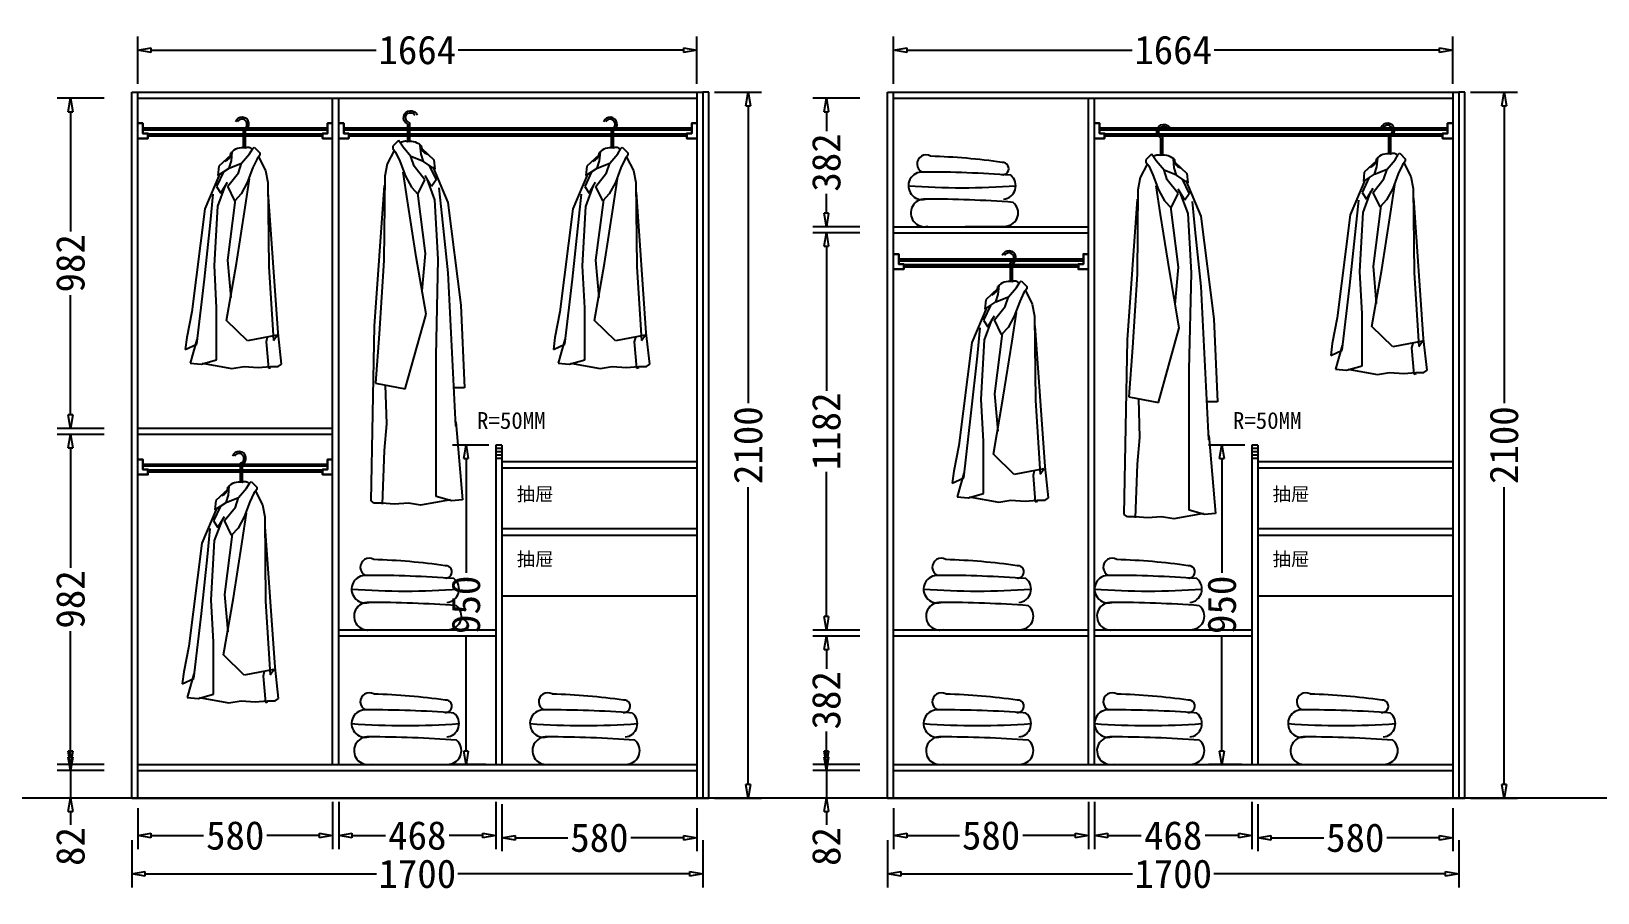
# Model space of a CAD drawing. Header units: millimetres. Extents: x 304407 to 361076, y -1262425 to -1203358.
# Drawn here: x 318422 to 323084, y -1212568 to -1210005 of the extents above; entities that cross this region are included whole.
import ezdxf

# ---------------------------------------------------------------- set-up
doc = ezdxf.new("R2010")
doc.units = ezdxf.units.MM
doc.header["$LTSCALE"] = 20
doc.layers.get('Defpoints').update_dxf_attribs({"color": 250})
for name, color, linetype in [('8', 8, 'Continuous'), ('LAYER10', 11, 'Continuous'), ('LAYER8', 11, 'Continuous'), ('图层3', 4, 'Continuous'), ('墙体', 40, 'Continuous')]:
    doc.layers.add(name, color=color, linetype=linetype)
doc.styles.get("Standard").update_dxf_attribs({"font": 'SimSun.ttf', "height": 85})
doc.styles.add('text', font='SimSun.ttf', dxfattribs={"height": 85})
doc.dimstyles.new('周文晶', dxfattribs={"dimtxt": 70, "dimasz": 40, "dimexe": 40, "dimexo": 30, "dimgap": 10, "dimtad": 0, "dimdec": 0, "dimtxsty": 'Standard', "dimblk": 'CLOSEDBLANK', "dimcen": 200, "dimclrd": 256, "dimclre": 256, "dimadec": 0, "dimazin": 0, "dimtfac": 1, "dimtdec": 0, "dimtmove": 0, "dimatfit": 3, "dimldrblk": 'CLOSEDBLANK', "dimfxl": 100, "dimfxlon": 1, "dimarcsym": 0})

# ---------------------------------------------------------------- blocks, each defined once
blk = doc.blocks.new('_ClosedBlank')
at = {"color": 0, "linetype": 'ByBlock', "lineweight": -2}
for p, q in [((-1, 0.17), (0, 0)), ((-1, 0.17), (-1, -0.17)), ((0, 0), (-1, -0.17))]:
    blk.add_line(p, q, dxfattribs=at)
blk = doc.blocks.new('*D222')
at = {"lineweight": -2, "transparency": 16777216}
for p, q in [((319319.2, -1212298), (319319.2, -1212438)), ((318739.2, -1212316.5), (318739.2, -1212438)), ((318779.2, -1212398), (318935.1, -1212398)), ((319279.2, -1212398), (319123.2, -1212398))]:
    blk.add_line(p, q, dxfattribs=at)
at = {"layer": 'Defpoints', "color": 0, "transparency": 16777216}
for p in [(319319.2, -1212186.5), (318739.2, -1212286.5), (319319.2, -1212398)]:
    blk.add_point(p, dxfattribs=at)
at = {"lineweight": -2, "transparency": 16777216, "xscale": 40, "yscale": 40, "zscale": 40, "rotation": 180}
blk.add_blockref('_ClosedBlank', (318739.2, -1212398), dxfattribs=at)
at = {"lineweight": -2, "transparency": 16777216, "xscale": 40, "yscale": 40, "zscale": 40}
blk.add_blockref('_ClosedBlank', (319319.2, -1212398), dxfattribs=at)
at = {"color": 0, "transparency": 16777216, "insert": (319029.2, -1212398), "char_height": 85, "attachment_point": 5}
blk.add_mtext('580', dxfattribs=at)
blk = doc.blocks.new('*D223')
at = {"lineweight": -2, "transparency": 16777216}
for p, q in [((319337.2, -1212298), (319337.2, -1212438)), ((319805.2, -1212298), (319805.2, -1212438)), ((319377.2, -1212398), (319476.2, -1212398)), ((319765.2, -1212398), (319666.2, -1212398))]:
    blk.add_line(p, q, dxfattribs=at)
at = {"layer": 'Defpoints', "color": 0, "transparency": 16777216}
for p in [(319337.2, -1210204.5), (319805.2, -1212186.5), (319805.2, -1212398)]:
    blk.add_point(p, dxfattribs=at)
at = {"lineweight": -2, "transparency": 16777216, "xscale": 40, "yscale": 40, "zscale": 40, "rotation": 180}
blk.add_blockref('_ClosedBlank', (319337.2, -1212398), dxfattribs=at)
at = {"lineweight": -2, "transparency": 16777216, "xscale": 40, "yscale": 40, "zscale": 40}
blk.add_blockref('_ClosedBlank', (319805.2, -1212398), dxfattribs=at)
at = {"color": 0, "transparency": 16777216, "insert": (319571.2, -1212398), "char_height": 85, "attachment_point": 5}
blk.add_mtext('468', dxfattribs=at)
blk = doc.blocks.new('*D224')
at = {"lineweight": -2, "transparency": 16777216}
for p, q in [((318739.2, -1210161.1), (318739.2, -1210021.1)), ((320403.2, -1210161.1), (320403.2, -1210021.1)), ((318779.2, -1210061.1), (319449.2, -1210061.1)), ((320363.2, -1210061.1), (319693.1, -1210061.1))]:
    blk.add_line(p, q, dxfattribs=at)
at = {"layer": 'Defpoints', "color": 0, "transparency": 16777216}
for p in [(320403.2, -1210061.1), (318739.2, -1210204.5), (320403.2, -1210204.5)]:
    blk.add_point(p, dxfattribs=at)
at = {"lineweight": -2, "transparency": 16777216, "xscale": 40, "yscale": 40, "zscale": 40, "rotation": 180}
blk.add_blockref('_ClosedBlank', (318739.2, -1210061.1), dxfattribs=at)
at = {"lineweight": -2, "transparency": 16777216, "xscale": 40, "yscale": 40, "zscale": 40}
blk.add_blockref('_ClosedBlank', (320403.2, -1210061.1), dxfattribs=at)
at = {"color": 0, "transparency": 16777216, "insert": (319571.2, -1210061.1), "char_height": 85, "attachment_point": 5}
blk.add_mtext('1664', dxfattribs=at)
blk = doc.blocks.new('*D225')
at = {"lineweight": -2, "transparency": 16777216}
for p, q in [((318721.2, -1212412.1), (318721.2, -1212552.1)), ((320421.2, -1212412.1), (320421.2, -1212552.1)), ((318761.2, -1212512.1), (319450.2, -1212512.1)), ((320381.2, -1212512.1), (319692.1, -1212512.1))]:
    blk.add_line(p, q, dxfattribs=at)
at = {"layer": 'Defpoints', "color": 0, "transparency": 16777216}
for p in [(318721.2, -1212286.5), (320421.2, -1212286.5), (320421.2, -1212512.1)]:
    blk.add_point(p, dxfattribs=at)
at = {"lineweight": -2, "transparency": 16777216, "xscale": 40, "yscale": 40, "zscale": 40, "rotation": 180}
blk.add_blockref('_ClosedBlank', (318721.2, -1212512.1), dxfattribs=at)
at = {"lineweight": -2, "transparency": 16777216, "xscale": 40, "yscale": 40, "zscale": 40}
blk.add_blockref('_ClosedBlank', (320421.2, -1212512.1), dxfattribs=at)
at = {"color": 0, "transparency": 16777216, "insert": (319571.2, -1212512.1), "char_height": 85, "attachment_point": 5}
blk.add_mtext('1700', dxfattribs=at)
blk = doc.blocks.new('*D226')
at = {"lineweight": -2, "transparency": 16777216}
for p, q in [((318538.9, -1212164.5), (318538.9, -1212124.5)), ((318638.9, -1212204.5), (318498.9, -1212204.5)), ((318538.9, -1212204.5), (318538.9, -1212286.5)), ((318638.9, -1212286.5), (318498.9, -1212286.5)), ((318538.9, -1212326.5), (318538.9, -1212366.5))]:
    blk.add_line(p, q, dxfattribs=at)
at = {"layer": 'Defpoints', "color": 0, "transparency": 16777216}
for p in [(318538.9, -1212204.5), (318739.2, -1212204.5), (318721.2, -1212286.5)]:
    blk.add_point(p, dxfattribs=at)
at = {"lineweight": -2, "transparency": 16777216, "xscale": 40, "yscale": 40, "zscale": 40}
for p, rotation in [((318538.9, -1212204.5), 270), ((318538.9, -1212286.5), 90)]:
    blk.add_blockref('_ClosedBlank', p, dxfattribs=dict(at, rotation=rotation))
at = {"color": 0, "transparency": 16777216, "insert": (318538.9, -1212430.5), "char_height": 85, "attachment_point": 5, "rotation": 90}
blk.add_mtext('82', dxfattribs=at)
blk = doc.blocks.new('*D227')
at = {"lineweight": -2, "transparency": 16777216}
for p, q in [((318638.9, -1211204.5), (318498.9, -1211204.5)), ((318538.9, -1211244.5), (318538.9, -1211601.2)), ((318538.9, -1212146.5), (318538.9, -1211789.8)), ((318638.9, -1212186.5), (318498.9, -1212186.5))]:
    blk.add_line(p, q, dxfattribs=at)
at = {"layer": 'Defpoints', "color": 0, "transparency": 16777216}
for p in [(318538.9, -1211204.5), (318739.2, -1211204.5), (318739.2, -1212186.5)]:
    blk.add_point(p, dxfattribs=at)
at = {"lineweight": -2, "transparency": 16777216, "xscale": 40, "yscale": 40, "zscale": 40}
for p, rotation in [((318538.9, -1211204.5), 90), ((318538.9, -1212186.5), 270)]:
    blk.add_blockref('_ClosedBlank', p, dxfattribs=dict(at, rotation=rotation))
at = {"color": 0, "transparency": 16777216, "insert": (318538.9, -1211695.5), "char_height": 85, "attachment_point": 5, "rotation": 90}
blk.add_mtext('982', dxfattribs=at)
blk = doc.blocks.new('*D228')
at = {"lineweight": -2, "transparency": 16777216}
for p, q in [((318638.9, -1210204.5), (318498.9, -1210204.5)), ((318538.9, -1210244.5), (318538.9, -1210601.2)), ((318538.9, -1211146.5), (318538.9, -1210789.8)), ((318638.9, -1211186.5), (318498.9, -1211186.5))]:
    blk.add_line(p, q, dxfattribs=at)
at = {"layer": 'Defpoints', "color": 0, "transparency": 16777216}
for p in [(318538.9, -1210204.5), (318739.2, -1210204.5), (318739.2, -1211186.5)]:
    blk.add_point(p, dxfattribs=at)
at = {"lineweight": -2, "transparency": 16777216, "xscale": 40, "yscale": 40, "zscale": 40}
for p, rotation in [((318538.9, -1210204.5), 90), ((318538.9, -1211186.5), 270)]:
    blk.add_blockref('_ClosedBlank', p, dxfattribs=dict(at, rotation=rotation))
at = {"color": 0, "transparency": 16777216, "insert": (318538.9, -1210695.5), "char_height": 85, "attachment_point": 5, "rotation": 90}
blk.add_mtext('982', dxfattribs=at)
blk = doc.blocks.new('*D229')
at = {"lineweight": -2, "transparency": 16777216}
for p, q in [((320456, -1210186.5), (320596, -1210186.5)), ((320556, -1210226.5), (320556, -1211111.7)), ((320556, -1212246.5), (320556, -1211361.2)), ((320456, -1212286.5), (320596, -1212286.5))]:
    blk.add_line(p, q, dxfattribs=at)
at = {"layer": 'Defpoints', "color": 0, "transparency": 16777216}
for p in [(320421.2, -1210186.5), (320556, -1210186.5), (320421.2, -1212286.5)]:
    blk.add_point(p, dxfattribs=at)
at = {"lineweight": -2, "transparency": 16777216, "xscale": 40, "yscale": 40, "zscale": 40}
for p, rotation in [((320556, -1210186.5), 90), ((320556, -1212286.5), 270)]:
    blk.add_blockref('_ClosedBlank', p, dxfattribs=dict(at, rotation=rotation))
at = {"color": 0, "transparency": 16777216, "insert": (320556, -1211236.5), "char_height": 85, "attachment_point": 5, "rotation": 90}
blk.add_mtext('2100', dxfattribs=at)
blk = doc.blocks.new('*D230')
at = {"lineweight": -2, "transparency": 16777216}
for p, q in [((319784.2, -1211236.5), (319676.2, -1211236.5)), ((319716.2, -1211276.5), (319716.2, -1211616.5)), ((319716.2, -1212146.5), (319716.2, -1211806.5)), ((319775.2, -1212186.5), (319676.2, -1212186.5))]:
    blk.add_line(p, q, dxfattribs=at)
at = {"layer": 'Defpoints', "color": 0, "transparency": 16777216}
for p in [(319814.2, -1211236.5), (319716.2, -1212186.5), (319805.2, -1212186.5)]:
    blk.add_point(p, dxfattribs=at)
at = {"lineweight": -2, "transparency": 16777216, "xscale": 40, "yscale": 40, "zscale": 40}
for p, rotation in [((319716.2, -1211236.5), 90), ((319716.2, -1212186.5), 270)]:
    blk.add_blockref('_ClosedBlank', p, dxfattribs=dict(at, rotation=rotation))
at = {"color": 0, "transparency": 16777216, "insert": (319716.2, -1211711.5), "char_height": 85, "attachment_point": 5, "rotation": 90}
blk.add_mtext('950', dxfattribs=at)
blk = doc.blocks.new('*D231')
at = {"lineweight": -2, "transparency": 16777216}
for p, q in [((319823.2, -1212304.7), (319823.2, -1212444.7)), ((320403.2, -1212316.5), (320403.2, -1212444.7)), ((319863.2, -1212404.7), (320019.1, -1212404.7)), ((320363.2, -1212404.7), (320207.2, -1212404.7))]:
    blk.add_line(p, q, dxfattribs=at)
at = {"layer": 'Defpoints', "color": 0, "transparency": 16777216}
for p in [(319823.2, -1212186.5), (320403.2, -1212286.5), (320403.2, -1212404.7)]:
    blk.add_point(p, dxfattribs=at)
at = {"lineweight": -2, "transparency": 16777216, "xscale": 40, "yscale": 40, "zscale": 40, "rotation": 180}
blk.add_blockref('_ClosedBlank', (319823.2, -1212404.7), dxfattribs=at)
at = {"lineweight": -2, "transparency": 16777216, "xscale": 40, "yscale": 40, "zscale": 40}
blk.add_blockref('_ClosedBlank', (320403.2, -1212404.7), dxfattribs=at)
at = {"color": 0, "transparency": 16777216, "insert": (320113.2, -1212404.7), "char_height": 85, "attachment_point": 5}
blk.add_mtext('580', dxfattribs=at)
blk = doc.blocks.new('*D232')
at = {"lineweight": -2, "transparency": 16777216}
for p, q in [((321568.9, -1212298), (321568.9, -1212438)), ((320988.9, -1212316.5), (320988.9, -1212438)), ((321028.9, -1212398), (321184.9, -1212398)), ((321528.9, -1212398), (321373, -1212398))]:
    blk.add_line(p, q, dxfattribs=at)
at = {"layer": 'Defpoints', "color": 0, "transparency": 16777216}
for p in [(321568.9, -1212186.5), (320988.9, -1212286.5), (321568.9, -1212398)]:
    blk.add_point(p, dxfattribs=at)
at = {"lineweight": -2, "transparency": 16777216, "xscale": 40, "yscale": 40, "zscale": 40, "rotation": 180}
blk.add_blockref('_ClosedBlank', (320988.9, -1212398), dxfattribs=at)
at = {"lineweight": -2, "transparency": 16777216, "xscale": 40, "yscale": 40, "zscale": 40}
blk.add_blockref('_ClosedBlank', (321568.9, -1212398), dxfattribs=at)
at = {"color": 0, "transparency": 16777216, "insert": (321278.9, -1212398), "char_height": 85, "attachment_point": 5}
blk.add_mtext('580', dxfattribs=at)
blk = doc.blocks.new('*D233')
at = {"lineweight": -2, "transparency": 16777216}
for p, q in [((321586.9, -1212298), (321586.9, -1212438)), ((322054.9, -1212298), (322054.9, -1212438)), ((321626.9, -1212398), (321725.9, -1212398)), ((322014.9, -1212398), (321915.9, -1212398))]:
    blk.add_line(p, q, dxfattribs=at)
at = {"layer": 'Defpoints', "color": 0, "transparency": 16777216}
for p in [(321586.9, -1210204.5), (322054.9, -1212186.5), (322054.9, -1212398)]:
    blk.add_point(p, dxfattribs=at)
at = {"lineweight": -2, "transparency": 16777216, "xscale": 40, "yscale": 40, "zscale": 40, "rotation": 180}
blk.add_blockref('_ClosedBlank', (321586.9, -1212398), dxfattribs=at)
at = {"lineweight": -2, "transparency": 16777216, "xscale": 40, "yscale": 40, "zscale": 40}
blk.add_blockref('_ClosedBlank', (322054.9, -1212398), dxfattribs=at)
at = {"color": 0, "transparency": 16777216, "insert": (321820.9, -1212398), "char_height": 85, "attachment_point": 5}
blk.add_mtext('468', dxfattribs=at)
blk = doc.blocks.new('*D234')
at = {"lineweight": -2, "transparency": 16777216}
for p, q in [((320988.9, -1210161.1), (320988.9, -1210021.1)), ((322652.9, -1210161.1), (322652.9, -1210021.1)), ((321028.9, -1210061.1), (321699, -1210061.1)), ((322612.9, -1210061.1), (321942.8, -1210061.1))]:
    blk.add_line(p, q, dxfattribs=at)
at = {"layer": 'Defpoints', "color": 0, "transparency": 16777216}
for p in [(322652.9, -1210061.1), (320988.9, -1210204.5), (322652.9, -1210204.5)]:
    blk.add_point(p, dxfattribs=at)
at = {"lineweight": -2, "transparency": 16777216, "xscale": 40, "yscale": 40, "zscale": 40, "rotation": 180}
blk.add_blockref('_ClosedBlank', (320988.9, -1210061.1), dxfattribs=at)
at = {"lineweight": -2, "transparency": 16777216, "xscale": 40, "yscale": 40, "zscale": 40}
blk.add_blockref('_ClosedBlank', (322652.9, -1210061.1), dxfattribs=at)
at = {"color": 0, "transparency": 16777216, "insert": (321820.9, -1210061.1), "char_height": 85, "attachment_point": 5}
blk.add_mtext('1664', dxfattribs=at)
blk = doc.blocks.new('*D235')
at = {"lineweight": -2, "transparency": 16777216}
for p, q in [((320970.9, -1212412.1), (320970.9, -1212552.1)), ((322670.9, -1212412.1), (322670.9, -1212552.1)), ((321010.9, -1212512.1), (321700, -1212512.1)), ((322630.9, -1212512.1), (321941.9, -1212512.1))]:
    blk.add_line(p, q, dxfattribs=at)
at = {"layer": 'Defpoints', "color": 0, "transparency": 16777216}
for p in [(320970.9, -1212286.5), (322670.9, -1212286.5), (322670.9, -1212512.1)]:
    blk.add_point(p, dxfattribs=at)
at = {"lineweight": -2, "transparency": 16777216, "xscale": 40, "yscale": 40, "zscale": 40, "rotation": 180}
blk.add_blockref('_ClosedBlank', (320970.9, -1212512.1), dxfattribs=at)
at = {"lineweight": -2, "transparency": 16777216, "xscale": 40, "yscale": 40, "zscale": 40}
blk.add_blockref('_ClosedBlank', (322670.9, -1212512.1), dxfattribs=at)
at = {"color": 0, "transparency": 16777216, "insert": (321820.9, -1212512.1), "char_height": 85, "attachment_point": 5}
blk.add_mtext('1700', dxfattribs=at)
blk = doc.blocks.new('*D236')
at = {"lineweight": -2, "transparency": 16777216}
for p, q in [((320788.7, -1212164.5), (320788.7, -1212124.5)), ((320888.7, -1212204.5), (320748.7, -1212204.5)), ((320788.7, -1212204.5), (320788.7, -1212286.5)), ((320888.7, -1212286.5), (320748.7, -1212286.5)), ((320788.7, -1212326.5), (320788.7, -1212366.5))]:
    blk.add_line(p, q, dxfattribs=at)
at = {"layer": 'Defpoints', "color": 0, "transparency": 16777216}
for p in [(320788.7, -1212204.5), (320988.9, -1212204.5), (320970.9, -1212286.5)]:
    blk.add_point(p, dxfattribs=at)
at = {"lineweight": -2, "transparency": 16777216, "xscale": 40, "yscale": 40, "zscale": 40}
for p, rotation in [((320788.7, -1212204.5), 270), ((320788.7, -1212286.5), 90)]:
    blk.add_blockref('_ClosedBlank', p, dxfattribs=dict(at, rotation=rotation))
at = {"color": 0, "transparency": 16777216, "insert": (320788.7, -1212430.5), "char_height": 85, "attachment_point": 5, "rotation": 90}
blk.add_mtext('82', dxfattribs=at)
blk = doc.blocks.new('*D237')
at = {"lineweight": -2, "transparency": 16777216}
for p, q in [((320888.7, -1210604.5), (320748.7, -1210604.5)), ((320788.7, -1210644.5), (320788.7, -1211075.2)), ((320788.7, -1211746.5), (320788.7, -1211315.7)), ((320888.7, -1211786.5), (320748.7, -1211786.5))]:
    blk.add_line(p, q, dxfattribs=at)
at = {"layer": 'Defpoints', "color": 0, "transparency": 16777216}
for p in [(320788.7, -1210604.5), (320988.9, -1210604.5), (320988.9, -1211786.5)]:
    blk.add_point(p, dxfattribs=at)
at = {"lineweight": -2, "transparency": 16777216, "xscale": 40, "yscale": 40, "zscale": 40}
for p, rotation in [((320788.7, -1210604.5), 90), ((320788.7, -1211786.5), 270)]:
    blk.add_blockref('_ClosedBlank', p, dxfattribs=dict(at, rotation=rotation))
at = {"color": 0, "transparency": 16777216, "insert": (320788.7, -1211195.5), "char_height": 85, "attachment_point": 5, "rotation": 90}
blk.add_mtext('1182', dxfattribs=at)
blk = doc.blocks.new('*D238')
at = {"lineweight": -2, "transparency": 16777216}
for p, q in [((320888.7, -1210204.5), (320748.7, -1210204.5)), ((320788.7, -1210244.5), (320788.7, -1210302.1)), ((320788.7, -1210546.5), (320788.7, -1210488.8)), ((320888.7, -1210586.5), (320748.7, -1210586.5))]:
    blk.add_line(p, q, dxfattribs=at)
at = {"layer": 'Defpoints', "color": 0, "transparency": 16777216}
for p in [(320788.7, -1210204.5), (320988.9, -1210204.5), (320988.9, -1210586.5)]:
    blk.add_point(p, dxfattribs=at)
at = {"lineweight": -2, "transparency": 16777216, "xscale": 40, "yscale": 40, "zscale": 40}
for p, rotation in [((320788.7, -1210204.5), 90), ((320788.7, -1210586.5), 270)]:
    blk.add_blockref('_ClosedBlank', p, dxfattribs=dict(at, rotation=rotation))
at = {"color": 0, "transparency": 16777216, "insert": (320788.7, -1210395.5), "char_height": 85, "attachment_point": 5, "rotation": 90}
blk.add_mtext('382', dxfattribs=at)
blk = doc.blocks.new('*D239')
at = {"lineweight": -2, "transparency": 16777216}
for p, q in [((322705.8, -1210186.5), (322845.8, -1210186.5)), ((322805.8, -1210226.5), (322805.8, -1211111.7)), ((322805.8, -1212246.5), (322805.8, -1211361.2)), ((322705.8, -1212286.5), (322845.8, -1212286.5))]:
    blk.add_line(p, q, dxfattribs=at)
at = {"layer": 'Defpoints', "color": 0, "transparency": 16777216}
for p in [(322670.9, -1210186.5), (322805.8, -1210186.5), (322670.9, -1212286.5)]:
    blk.add_point(p, dxfattribs=at)
at = {"lineweight": -2, "transparency": 16777216, "xscale": 40, "yscale": 40, "zscale": 40}
for p, rotation in [((322805.8, -1210186.5), 90), ((322805.8, -1212286.5), 270)]:
    blk.add_blockref('_ClosedBlank', p, dxfattribs=dict(at, rotation=rotation))
at = {"color": 0, "transparency": 16777216, "insert": (322805.8, -1211236.5), "char_height": 85, "attachment_point": 5, "rotation": 90}
blk.add_mtext('2100', dxfattribs=at)
blk = doc.blocks.new('*D240')
at = {"lineweight": -2, "transparency": 16777216}
for p, q in [((322033.9, -1211236.5), (321925.9, -1211236.5)), ((321965.9, -1211276.5), (321965.9, -1211616.5)), ((321965.9, -1212146.5), (321965.9, -1211806.5)), ((322024.9, -1212186.5), (321925.9, -1212186.5))]:
    blk.add_line(p, q, dxfattribs=at)
at = {"layer": 'Defpoints', "color": 0, "transparency": 16777216}
for p in [(322063.9, -1211236.5), (321965.9, -1212186.5), (322054.9, -1212186.5)]:
    blk.add_point(p, dxfattribs=at)
at = {"lineweight": -2, "transparency": 16777216, "xscale": 40, "yscale": 40, "zscale": 40}
for p, rotation in [((321965.9, -1211236.5), 90), ((321965.9, -1212186.5), 270)]:
    blk.add_blockref('_ClosedBlank', p, dxfattribs=dict(at, rotation=rotation))
at = {"color": 0, "transparency": 16777216, "insert": (321965.9, -1211711.5), "char_height": 85, "attachment_point": 5, "rotation": 90}
blk.add_mtext('950', dxfattribs=at)
blk = doc.blocks.new('*D241')
at = {"lineweight": -2, "transparency": 16777216}
for p, q in [((322072.9, -1212304.7), (322072.9, -1212444.7)), ((322652.9, -1212316.5), (322652.9, -1212444.7)), ((322112.9, -1212404.7), (322268.9, -1212404.7)), ((322612.9, -1212404.7), (322457, -1212404.7))]:
    blk.add_line(p, q, dxfattribs=at)
at = {"layer": 'Defpoints', "color": 0, "transparency": 16777216}
for p in [(322072.9, -1212186.5), (322652.9, -1212286.5), (322652.9, -1212404.7)]:
    blk.add_point(p, dxfattribs=at)
at = {"lineweight": -2, "transparency": 16777216, "xscale": 40, "yscale": 40, "zscale": 40, "rotation": 180}
blk.add_blockref('_ClosedBlank', (322072.9, -1212404.7), dxfattribs=at)
at = {"lineweight": -2, "transparency": 16777216, "xscale": 40, "yscale": 40, "zscale": 40}
blk.add_blockref('_ClosedBlank', (322652.9, -1212404.7), dxfattribs=at)
at = {"color": 0, "transparency": 16777216, "insert": (322362.9, -1212404.7), "char_height": 85, "attachment_point": 5}
blk.add_mtext('580', dxfattribs=at)
blk = doc.blocks.new('*D242')
at = {"lineweight": -2, "transparency": 16777216}
for p, q in [((320888.7, -1211804.5), (320748.7, -1211804.5)), ((320788.7, -1211844.5), (320788.7, -1211902.1)), ((320788.7, -1212146.5), (320788.7, -1212088.8)), ((320888.7, -1212186.5), (320748.7, -1212186.5))]:
    blk.add_line(p, q, dxfattribs=at)
at = {"layer": 'Defpoints', "color": 0, "transparency": 16777216}
for p in [(320988.9, -1211804.5), (320788.7, -1212186.5), (320988.9, -1212186.5)]:
    blk.add_point(p, dxfattribs=at)
at = {"lineweight": -2, "transparency": 16777216, "xscale": 40, "yscale": 40, "zscale": 40}
for p, rotation in [((320788.7, -1211804.5), 90), ((320788.7, -1212186.5), 270)]:
    blk.add_blockref('_ClosedBlank', p, dxfattribs=dict(at, rotation=rotation))
at = {"color": 0, "transparency": 16777216, "insert": (320788.7, -1211995.5), "char_height": 85, "attachment_point": 5, "rotation": 90}
blk.add_mtext('382', dxfattribs=at)
blk = doc.blocks.new('A$C1C5764E0')
at = {"layer": '8'}
for p, q in [((172.3, 708.4), (172.3, 657.4)), ((178.3, 708.4), (178.3, 657.4)), ((191.5, 639.3), (201.2, 654.6)), ((201.2, 654.6), (205.3, 658.7)), ((205.3, 658.7), (222, 642.1)), ((135.3, 635.3), (99.9, 601.9)), ((130.4, 596.4), (137.4, 618.5)), ((130.4, 596.4), (167.9, 611.6)), ((137.4, 618.5), (140.1, 644.9)), ((158.2, 582.5), (167.9, 611.6)), ((167.9, 611.6), (191.5, 639.3)), ((213.6, 624.1), (201.2, 597.8)), ((222, 635.2), (213.6, 624.1)), ((217.8, 629.6), (238.6, 589.4)), ((222, 642.1), (222, 635.2)), ((103, 580.9), (58.4, 475.1)), ((113.7, 585.2), (93.2, 541.7)), ((99.9, 601.9), (97.1, 574.2)), ((97.1, 574.2), (130.4, 596.4)), ((126.3, 542.3), (158.2, 582.5)), ((178.3, 479.5), (191.3, 564.6)), ((201.2, 597.8), (184.5, 553.4)), ((238.6, 589.4), (245.5, 553.4)), ((75, 435), (83.4, 518.8)), ((93.2, 541.7), (106.3, 522.1)), ((96.5, 482.8), (119.4, 544.9)), ((106.3, 522.1), (125.9, 554.7)), ((147.1, 499.3), (126.3, 542.3)), ((166.5, 520.1), (147.1, 499.3)), ((184.5, 553.4), (166.5, 520.1)), ((245.5, 553.4), (248.3, 302.5)), ((276.4, 106.8), (247, 525.3)), ((58.4, 475.1), (19.5, 168.8)), ((86.6, 306.3), (96.5, 482.8)), ((148.8, 502.4), (125.9, 322.6)), ((152.1, 312.8), (178.3, 479.5)), ((57, 265.8), (75, 435)), ((93.2, 180.9), (86.6, 306.3)), ((122.6, 142.8), (152.1, 312.8)), ((125.9, 322.6), (135.7, 211.4)), ((248.3, 302.5), (262.2, 83.5)), ((34.3, 73.1), (57, 265.8)), ((19.5, 168.8), (4.8, 92.7)), ((93.2, 26.2), (93.2, 180.9)), ((184.8, 82.8), (122.6, 142.8)), ((273.1, 99.1), (184.8, 82.8)), ((244.2, 93.8), (240.9, 79.6)), ((262.2, 83.5), (273.1, 99.1)), ((286.7, 13.1), (276.4, 106.8)), ((4.8, 92.7), (0, 56.7)), ((0, 56.7), (34.3, 73.1)), ((34.3, 86.2), (14.7, 16.3)), ((240.9, 79.6), (247.4, 1.1)), ((14.7, 16.3), (47.4, 13.1)), ((47.4, 13.1), (93.2, 26.2)), ((50.7, 16.3), (139, 0)), ((139, 0), (175, 6.5)), ((175, 6.5), (217.5, 3.3)), ((217.5, 3.3), (253.5, 6.5)), ((247.4, 1.1), (254, 3.3)), ((253.5, 6.5), (276.9, 6.5)), ((276.9, 6.5), (286.7, 13.1))]:
    blk.add_line(p, q, dxfattribs=at)
for centre, radius, start, end in [((168.9, 727.1), 20.9, 296.6338, 159.5285), ((168.9, 727.1), 14.9, 296.6338, 150.6175), ((175.9, 709.9), 3.91, 94.6712, 201.9626), ((168.9, 613.1), 43.9, 77.6993, 138.5966), ((186.2, 639.8), 18, 42.48, 116.3392), ((110.9, 641.2), 25.1, 286.2636, 2.0248)]:
    blk.add_arc(centre, radius, start, end, dxfattribs=at)
blk = doc.blocks.new('A$C4F477F88')
at = {"layer": 'LAYER10'}
blk.add_blockref('A$C1C5764E0', (0, 0), dxfattribs=at)
blk = doc.blocks.new('A$C5E603B19')
at = {"layer": 'LAYER8'}
blk.add_blockref('A$C4F477F88', (0, 0), dxfattribs=at)
blk = doc.blocks.new('A$C1B0A679D')
at = {"layer": '图层3'}
blk.add_blockref('A$C5E603B19', (0, 0), dxfattribs=at)
blk = doc.blocks.new('A$C52EB379C')
at = {"layer": '8'}
for p, q in [((163.3, 1134.6), (163.3, 1083.5)), ((169.3, 1134.6), (169.3, 1083.5)), ((182.5, 1065.5), (192.3, 1080.7)), ((192.3, 1080.7), (196.4, 1084.9)), ((196.4, 1084.9), (213.1, 1068.3)), ((91, 1028.1), (88.2, 1000.3)), ((126.4, 1061.5), (91, 1028.1)), ((121.5, 1022.5), (128.4, 1044.7)), ((121.5, 1022.5), (159, 1037.8)), ((128.4, 1044.7), (131.2, 1071)), ((149.3, 1008.7), (159, 1037.8)), ((159, 1037.8), (182.5, 1065.5)), ((204.7, 1050.2), (192.3, 1023.9)), ((213.1, 1061.3), (204.7, 1050.2)), ((208.9, 1055.8), (229.7, 1015.6)), ((213.1, 1068.3), (213.1, 1061.3)), ((94.1, 1007.1), (49.5, 901.3)), ((104.8, 1011.4), (84.3, 967.8)), ((88.2, 1000.3), (121.5, 1022.5)), ((97.4, 948.2), (117, 980.9)), ((117.4, 968.5), (149.3, 1008.7)), ((175.6, 979.5), (157.6, 946.3)), ((169.3, 905.7), (182.4, 990.7)), ((192.3, 1023.9), (175.6, 979.5)), ((229.7, 1015.6), (236.6, 979.5)), ((236.6, 979.5), (239.4, 728.7)), ((66.1, 861.1), (74.5, 944.9)), ((84.3, 967.8), (97.4, 948.2)), ((87.6, 909), (110.5, 971.1)), ((138.2, 925.5), (117.4, 968.5)), ((157.6, 946.3), (138.2, 925.5)), ((267.5, 533), (238.1, 951.5)), ((49.5, 901.3), (10.6, 595)), ((77.7, 732.4), (87.6, 909)), ((139.9, 928.6), (117, 748.8)), ((143.2, 738.9), (169.3, 905.7)), ((48.1, 692), (66.1, 861.1)), ((117, 748.8), (126.8, 637.6)), ((84.3, 444.7), (77.7, 732.4)), ((113.7, 568.9), (143.2, 738.9)), ((239.4, 728.7), (253.3, 509.7)), ((25.4, 235.4), (48.1, 692)), ((10.6, 595), (0, 349)), ((175.9, 346.6), (113.7, 568.9)), ((277.8, 13.1), (267.5, 533)), ((253.3, 509.7), (264.2, 362.9)), ((84.3, 26.2), (84.3, 444.7)), ((0, 349), (31, 349)), ((264.2, 362.9), (175.9, 346.6)), ((235.3, 357.6), (232, 242)), ((25.4, 248.5), (5.8, 16.3)), ((232, 242), (238.5, 163.5)), ((238.5, 163.5), (245.1, 3.3)), ((5.8, 16.3), (38.5, 13.1)), ((38.5, 13.1), (84.3, 26.2)), ((41.7, 16.3), (130.1, 0)), ((130.1, 0), (166.1, 6.5)), ((166.1, 6.5), (208.6, 3.3)), ((208.6, 3.3), (244.6, 6.5)), ((244.6, 6.5), (268, 6.5)), ((268, 6.5), (277.8, 13.1))]:
    blk.add_line(p, q, dxfattribs=at)
for centre, radius, start, end in [((160, 1153.2), 20.9, 296.6338, 159.5285), ((160, 1153.2), 14.9, 296.6338, 150.6175), ((167, 1136), 3.91, 94.6712, 201.9626), ((160, 1039.2), 43.9, 77.6993, 138.5966), ((177.3, 1066), 18, 42.48, 116.3392), ((102, 1067.4), 25.1, 286.2636, 2.0248)]:
    blk.add_arc(centre, radius, start, end, dxfattribs=at)
blk = doc.blocks.new('A$C05785CA5')
at = {"layer": 'LAYER10'}
blk.add_blockref('A$C52EB379C', (0, 0), dxfattribs=at)
blk = doc.blocks.new('A$C100967EE')
at = {"layer": 'LAYER10'}
blk.add_blockref('A$C05785CA5', (0, 0), dxfattribs=at)
blk = doc.blocks.new('A$C65D30603')
at = {"layer": 'LAYER8'}
blk.add_blockref('A$C100967EE', (0, 0), dxfattribs=at)
blk = doc.blocks.new('A$C50CE712E')
at = {"layer": '图层3'}
blk.add_blockref('A$C65D30603', (0, 0), dxfattribs=at)
blk = doc.blocks.new('A$C11F00F61')
at = {"color": 8}
blk.add_line((48.2, 0), (290.3, 1.2), dxfattribs=at)
at = {"layer": '墙体', "color": 8}
for centre, radius, start, end in [((52.6, 186.6), 26.7, 59.8021, 244.0801), ((9.8, -1698.7), 1909.1, 81.8981, 88.3112), ((280.3, 173), 18.4, 260.1551, 94.4157), ((41, 121.6), 41, 86.0834, 284.0988), ((53.8, -3125.6), 3288.1, 85.6244, 90.1755), ((279.7, 121.7), 40, 274.9406, 51.3165), ((159.2, 2329.1), 2213.2, 265.8756, 274.159), ((48.2, 41), 41, 86.0834, 284.0988), ((61, -3206.2), 3288.1, 85.6244, 90.1755), ((286.9, 41.1), 40, 274.9406, 51.3165)]:
    blk.add_arc(centre, radius, start, end, dxfattribs=at)

msp = doc.modelspace()

# ---------------------------------------------------------------- linework, layer by layer
for p, q in [((318721.2, -1212286.5), (318721.2, -1210186.5)), ((318721.2, -1210186.5), (320421.2, -1210186.5)), ((318739.2, -1212286.5), (318739.2, -1210186.5)), ((318739.2, -1210204.5), (320403.2, -1210204.5)), ((319319.2, -1212186.5), (319319.2, -1210204.5)), ((319337.2, -1212186.5), (319337.2, -1210204.5)), ((320403.2, -1210186.5), (320403.2, -1212286.5)), ((320421.2, -1210186.5), (320421.2, -1212286.5)), ((320439.2, -1210186.5), (320421.2, -1210186.5)), ((320439.2, -1212286.5), (320439.2, -1210186.5)), ((320970.9, -1212286.5), (320970.9, -1210186.5)), ((320970.9, -1210186.5), (322670.9, -1210186.5)), ((320988.9, -1212286.5), (320988.9, -1210186.5)), ((320988.9, -1210204.5), (322652.9, -1210204.5)), ((321568.9, -1212186.5), (321568.9, -1210204.5)), ((321586.9, -1212186.5), (321586.9, -1210204.5)), ((322652.9, -1210186.5), (322652.9, -1212286.5)), ((322670.9, -1210186.5), (322670.9, -1212286.5)), ((322688.9, -1210186.5), (322670.9, -1210186.5)), ((322688.9, -1212286.5), (322688.9, -1210186.5)), ((320988.9, -1210586.5), (321568.9, -1210586.5)), ((320988.9, -1210604.5), (321568.9, -1210604.5)), ((319319.2, -1211186.5), (318739.2, -1211186.5)), ((319319.2, -1211204.5), (318739.2, -1211204.5)), ((319805.2, -1211236.5), (319805.2, -1212186.5)), ((319823.2, -1211236.5), (319805.2, -1211236.5)), ((319823.2, -1211236.5), (319823.2, -1212186.5)), ((322054.9, -1211236.5), (322054.9, -1212186.5)), ((322072.9, -1211236.5), (322054.9, -1211236.5)), ((322072.9, -1211236.5), (322072.9, -1212186.5)), ((319823.2, -1211246.5), (319805.2, -1211246.5)), ((319823.2, -1211256.5), (319805.2, -1211256.5)), ((319823.2, -1211266.5), (319805.2, -1211266.5)), ((319823.2, -1211276.5), (319805.2, -1211276.5)), ((320403.2, -1211286.5), (319823.2, -1211286.5)), ((322072.9, -1211246.5), (322054.9, -1211246.5)), ((322072.9, -1211256.5), (322054.9, -1211256.5)), ((322072.9, -1211266.5), (322054.9, -1211266.5)), ((322072.9, -1211276.5), (322054.9, -1211276.5)), ((322652.9, -1211286.5), (322072.9, -1211286.5)), ((320403.2, -1211304.5), (319823.2, -1211304.5)), ((322652.9, -1211304.5), (322072.9, -1211304.5)), ((319823.2, -1211484.5), (320403.2, -1211484.5)), ((319823.2, -1211504.5), (320403.2, -1211504.5)), ((322072.9, -1211484.5), (322652.9, -1211484.5)), ((322072.9, -1211504.5), (322652.9, -1211504.5)), ((319823.2, -1211684.5), (320403.2, -1211684.5)), ((322072.9, -1211684.5), (322652.9, -1211684.5)), ((319805.2, -1211786.5), (319337.2, -1211786.5)), ((321568.9, -1211786.5), (320988.9, -1211786.5)), ((322054.9, -1211786.5), (321586.9, -1211786.5)), ((319805.2, -1211804.5), (319337.2, -1211804.5)), ((321568.9, -1211804.5), (320988.9, -1211804.5)), ((322054.9, -1211804.5), (321586.9, -1211804.5)), ((318739.2, -1212186.5), (320403.2, -1212186.5)), ((318739.2, -1212204.5), (320403.2, -1212204.5)), ((320988.9, -1212186.5), (322652.9, -1212186.5)), ((320988.9, -1212204.5), (322652.9, -1212204.5)), ((318721.2, -1212286.5), (320421.2, -1212286.5)), ((320421.2, -1212286.5), (320439.2, -1212286.5)), ((320970.9, -1212286.5), (322670.9, -1212286.5)), ((322670.9, -1212286.5), (322688.9, -1212286.5))]:
    msp.add_line(p, q)
at = {"color": 8}
msp.add_line((361075.9, -1212286.5), (304407.4, -1212286.5), dxfattribs=at)
msp.add_line((361075.9, -1212286.5), (304407.4, -1212286.5), dxfattribs=at)
at = {"lineweight": 30}
for points in [[(318739.2, -1210278.8), (318754.2, -1210278.8), (318754.2, -1210308.8), (318769.2, -1210308.8), (318769.2, -1210323.8), (318739.2, -1210323.8)], [(319304.2, -1210293.8), (318754.2, -1210293.8)], [(319304.2, -1210298.4), (318754.2, -1210298.4)], [(319319.2, -1210278.8), (319304.2, -1210278.8), (319304.2, -1210308.8), (319289.2, -1210308.8), (319289.2, -1210323.8), (319319.2, -1210323.8)], [(319337.2, -1210278.8), (319352.2, -1210278.8), (319352.2, -1210308.8), (319367.2, -1210308.8), (319367.2, -1210323.8), (319337.2, -1210323.8)], [(320388.2, -1210293.8), (319352.2, -1210293.8)], [(320388.2, -1210298.4), (319352.2, -1210298.4)], [(320403.2, -1210278.8), (320388.2, -1210278.8), (320388.2, -1210308.8), (320373.2, -1210308.8), (320373.2, -1210323.8), (320403.2, -1210323.8)], [(321586.9, -1210278.8), (321601.9, -1210278.8), (321601.9, -1210308.8), (321616.9, -1210308.8), (321616.9, -1210323.8), (321586.9, -1210323.8)], [(322637.9, -1210293.8), (321601.9, -1210293.8)], [(322637.9, -1210298.4), (321601.9, -1210298.4)], [(322652.9, -1210278.8), (322637.9, -1210278.8), (322637.9, -1210308.8), (322622.9, -1210308.8), (322622.9, -1210323.8), (322652.9, -1210323.8)], [(319289.2, -1210310.8), (318769.2, -1210310.8)], [(319289.2, -1210316.3), (318769.2, -1210316.3)], [(320373.2, -1210310.8), (319367.2, -1210310.8)], [(320373.2, -1210316.3), (319367.2, -1210316.3)], [(322622.9, -1210310.8), (321616.9, -1210310.8)], [(322622.9, -1210316.3), (321616.9, -1210316.3)], [(320988.9, -1210668), (321003.9, -1210668), (321003.9, -1210698), (321018.9, -1210698), (321018.9, -1210713), (320988.9, -1210713)], [(321568.9, -1210668), (321553.9, -1210668), (321553.9, -1210698), (321538.9, -1210698), (321538.9, -1210713), (321568.9, -1210713)], [(321553.9, -1210683), (321003.9, -1210683)], [(321553.9, -1210687.6), (321003.9, -1210687.6)], [(321538.9, -1210700.1), (321018.9, -1210700.1)], [(321538.9, -1210705.5), (321018.9, -1210705.5)], [(318739.2, -1211278.8), (318754.2, -1211278.8), (318754.2, -1211308.8), (318769.2, -1211308.8), (318769.2, -1211323.8), (318739.2, -1211323.8)], [(319319.2, -1211278.8), (319304.2, -1211278.8), (319304.2, -1211308.8), (319289.2, -1211308.8), (319289.2, -1211323.8), (319319.2, -1211323.8)], [(319304.2, -1211293.8), (318754.2, -1211293.8)], [(319304.2, -1211298.4), (318754.2, -1211298.4)], [(319289.2, -1211310.8), (318769.2, -1211310.8)], [(319289.2, -1211316.3), (318769.2, -1211316.3)]]:
    msp.add_lwpolyline(points, dxfattribs=at)

# ---------------------------------------------------------------- block references
for name, p in [('A$C1B0A679D', (318880.5, -1211008.7)), ('A$C1B0A679D', (319976.1, -1211008.8)), ('A$C1B0A679D', (322289.8, -1211026.6)), ('A$C11F00F61', (321032.8, -1210586.5)), ('A$C1B0A679D', (321163.1, -1211406.4)), ('A$C1B0A679D', (318871.5, -1212003.4)), ('A$C11F00F61', (319375.6, -1211786.5)), ('A$C11F00F61', (321078.1, -1211786.5)), ('A$C11F00F61', (321586.9, -1211786.5)), ('A$C11F00F61', (319375.6, -1212186.5)), ('A$C11F00F61', (319906.5, -1212186.5)), ('A$C11F00F61', (321078.1, -1212186.5)), ('A$C11F00F61', (321586.9, -1212186.5)), ('A$C11F00F61', (322162.7, -1212186.5))]:
    msp.add_blockref(name, p)
at = {"xscale": -1}
for p in [(319711.2, -1211415.4), (321952.7, -1211456.1)]:
    msp.add_blockref('A$C50CE712E', p, dxfattribs=at)

# ---------------------------------------------------------------- texts
at = {"attachment_point": 1, "style": 'text'}
for s, insert, char_height, width in [('R=50MM', (319749, -1211138), 50, 419.038), ('R=50MM', (321998.7, -1211138), 50, 419.038), ('抽屉', (319867.4, -1211362.1), 40, 305.609), ('抽屉', (322117.2, -1211362.1), 40, 305.609), ('抽屉', (319867.4, -1211555.5), 40, 305.609), ('抽屉', (322117.2, -1211555.5), 40, 305.609)]:
    msp.add_mtext(s, dxfattribs=dict(at, insert=insert, char_height=char_height, width=width))

# ---------------------------------------------------------------- dimensions: what is measured, and where the dimension line sits
for base, p1, p2, picture, middle in [((320403.2, -1210061.1), (318739.2, -1210204.5), (320403.2, -1210204.5), '*D224', (319571.2, -1210061.1)), ((322652.9, -1210061.1), (320988.9, -1210204.5), (322652.9, -1210204.5), '*D234', (321820.9, -1210061.1)), ((319805.2, -1212398), (319337.2, -1210204.5), (319805.2, -1212186.5), '*D223', (319571.2, -1212398)), ((322054.9, -1212398), (321586.9, -1210204.5), (322054.9, -1212186.5), '*D233', (321820.9, -1212398)), ((319319.2, -1212398), (318739.2, -1212286.5), (319319.2, -1212186.5), '*D222', (319029.2, -1212398)), ((320403.2, -1212404.7), (319823.2, -1212186.5), (320403.2, -1212286.5), '*D231', (320113.2, -1212404.7)), ((321568.9, -1212398), (320988.9, -1212286.5), (321568.9, -1212186.5), '*D232', (321278.9, -1212398)), ((322652.9, -1212404.7), (322072.9, -1212186.5), (322652.9, -1212286.5), '*D241', (322362.9, -1212404.7)), ((320421.2, -1212512.1), (318721.2, -1212286.5), (320421.2, -1212286.5), '*D225', (319571.2, -1212512.1)), ((322670.9, -1212512.1), (320970.9, -1212286.5), (322670.9, -1212286.5), '*D235', (321820.9, -1212512.1))]:
    dim = msp.add_linear_dim(base=base, p1=p1, p2=p2, dimstyle='周文晶')
    dim.commit()
    dim.dimension.update_dxf_attribs({"geometry": picture, "text_midpoint": middle})
for base, p1, p2, angle, picture, middle in [((318538.9, -1210204.5), (318739.2, -1211186.5), (318739.2, -1210204.5), 270, '*D228', (318538.9, -1210695.5)), ((320556, -1210186.5), (320421.2, -1212286.5), (320421.2, -1210186.5), 90, '*D229', (320556, -1211236.5)), ((320788.7, -1210204.5), (320988.9, -1210586.5), (320988.9, -1210204.5), 270, '*D238', (320788.7, -1210395.5)), ((322805.8, -1210186.5), (322670.9, -1212286.5), (322670.9, -1210186.5), 90, '*D239', (322805.8, -1211236.5)), ((320788.7, -1210604.5), (320988.9, -1211786.5), (320988.9, -1210604.5), 270, '*D237', (320788.7, -1211195.5)), ((318538.9, -1211204.5), (318739.2, -1212186.5), (318739.2, -1211204.5), 270, '*D227', (318538.9, -1211695.5)), ((319716.2, -1212186.5), (319814.2, -1211236.5), (319805.2, -1212186.5), 90, '*D230', (319716.2, -1211711.5)), ((321965.9, -1212186.5), (322063.9, -1211236.5), (322054.9, -1212186.5), 90, '*D240', (321965.9, -1211711.5)), ((320788.7, -1212186.5), (320988.9, -1211804.5), (320988.9, -1212186.5), 90, '*D242', (320788.7, -1211995.5))]:
    dim = msp.add_linear_dim(base=base, p1=p1, p2=p2, angle=angle, dimstyle='周文晶')
    dim.commit()
    dim.dimension.update_dxf_attribs({"geometry": picture, "text_midpoint": middle})
for base, p1, p2, picture, middle in [((318538.9, -1212204.5), (318721.2, -1212286.5), (318739.2, -1212204.5), '*D226', (318538.9, -1212430.5)), ((320788.7, -1212204.5), (320970.9, -1212286.5), (320988.9, -1212204.5), '*D236', (320788.7, -1212430.5))]:
    dim = msp.add_linear_dim(base=base, p1=p1, p2=p2, angle=270, dimstyle='周文晶')
    dim.commit()
    dim.dimension.update_dxf_attribs({"geometry": picture, "text_midpoint": middle, "dimtype": 128})

doc.saveas('drawing.dxf')
